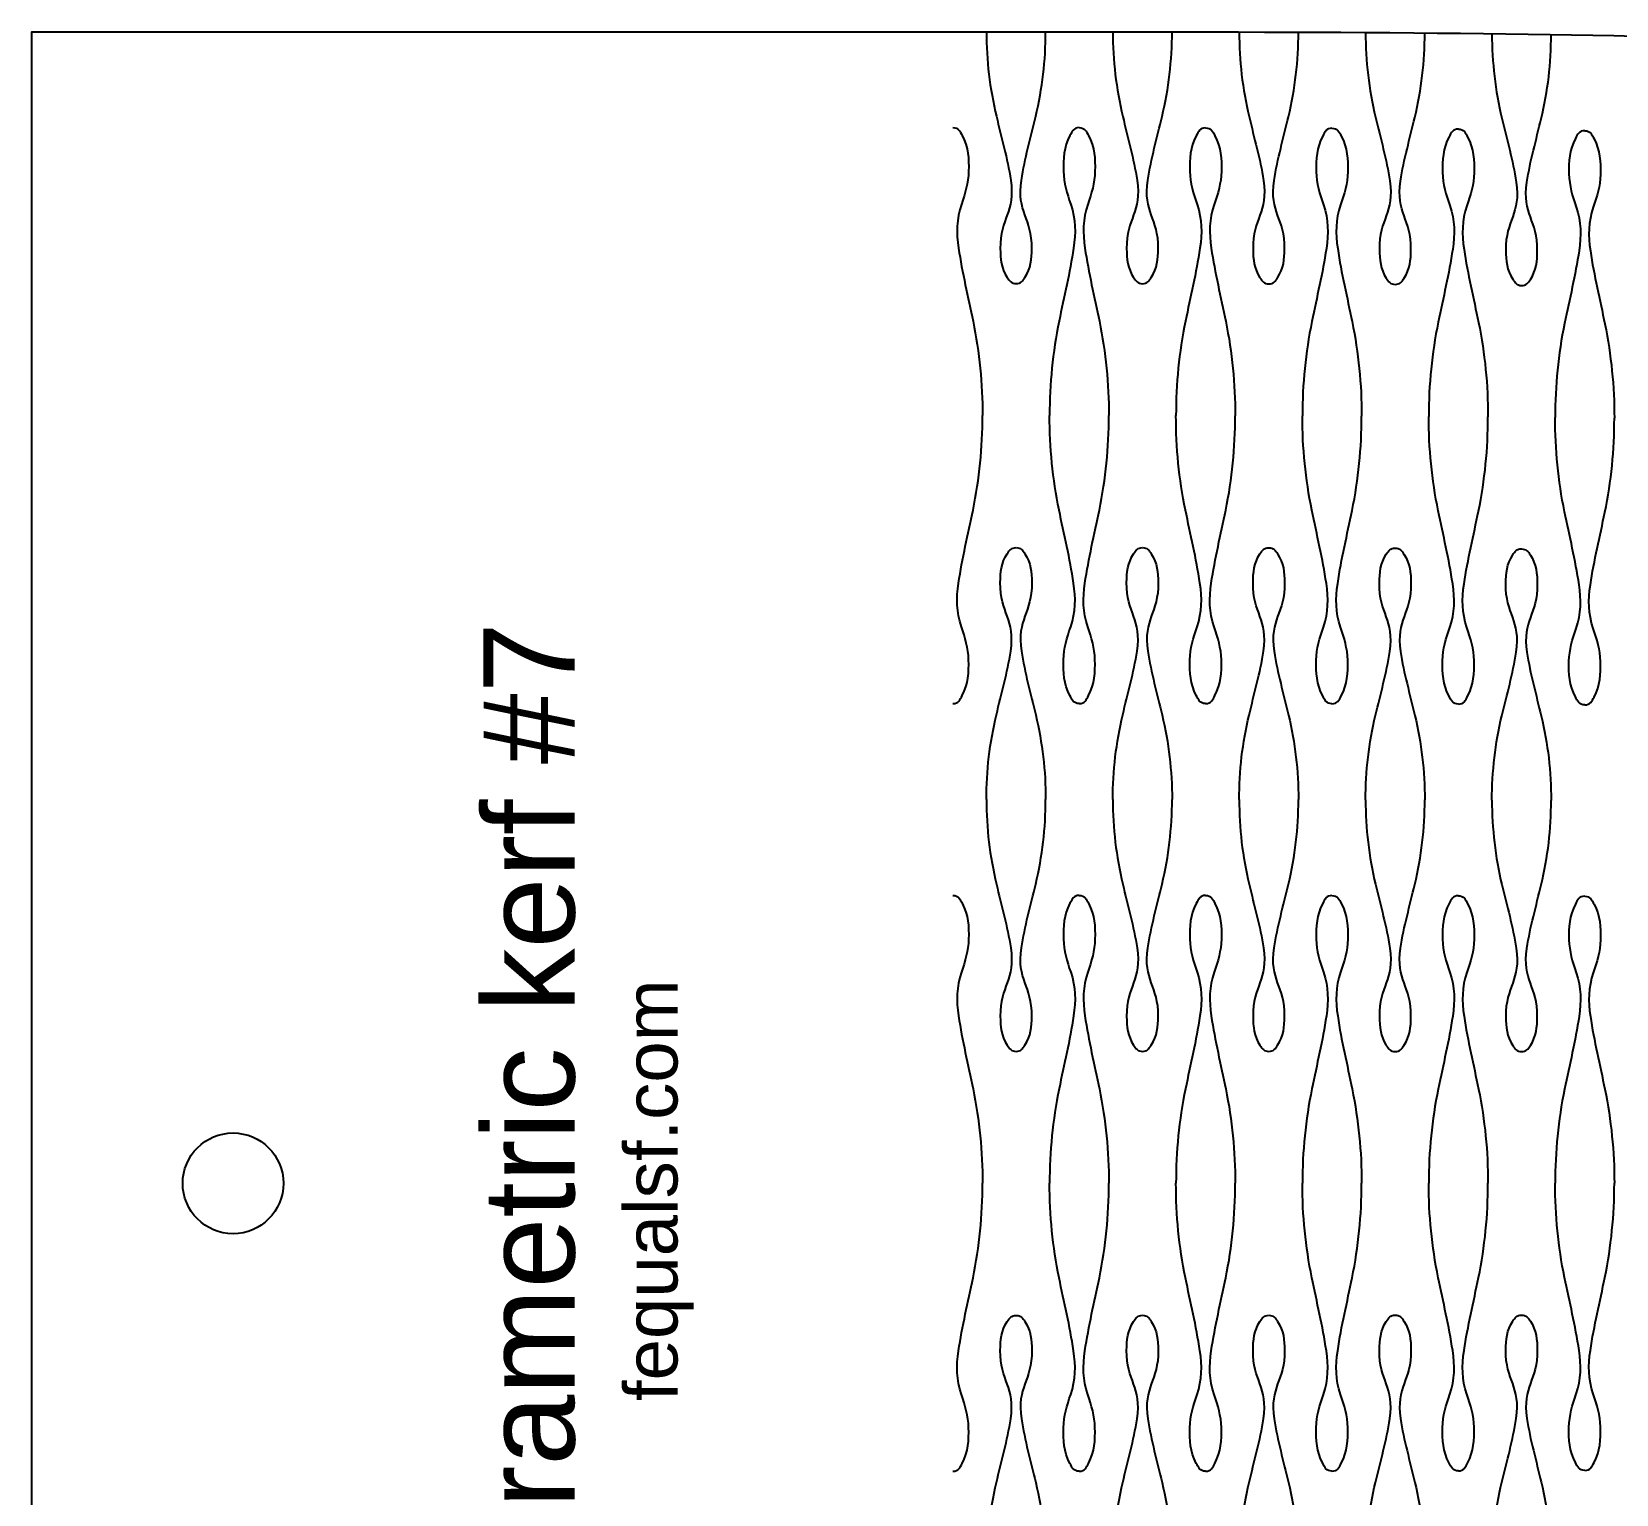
# Model space of a CAD drawing. Header units: millimetres. Extents: x 1 to 583, y -486 to -2.
# Drawn here: x 525.5 to 553.93, y -161.98 to -135.74 of the extents above; entities that cross this region are included whole.
import ezdxf

# ---------------------------------------------------------------- set-up
doc = ezdxf.new("R2010")
doc.units = ezdxf.units.MM
doc.header["$MEASUREMENT"] = 0
doc.layers.add('DEFAULT', color=7, linetype='Continuous')

msp = doc.modelspace()

# ---------------------------------------------------------------- linework, layer by layer
at = {"layer": 'DEFAULT'}
msp.add_lwpolyline([(542.024, -177.059), (525.497, -177.059), (525.497, -135.742), (542.024, -135.742)], dxfattribs=at)
for points, knots in [([(542.024, -135.742), (553.829, -135.742), (559.732, -135.742), (565.634, -136.775), (571.537, -137.808), (577.439, -139.873), (583.342, -148.137)], [0, 0, 0, 0, 1, 1, 1, 2, 2, 2, 2]), ([(542.626, -135.742), (542.626, -136.258), (542.686, -136.757), (542.805, -137.259), (542.895, -137.64), (543.003, -138.015), (543.062, -138.403), (543.15, -138.982), (542.868, -139.08), (542.875, -139.632), (542.877, -139.819), (542.892, -139.985), (543, -140.151), (543.04, -140.212), (543.073, -140.261), (543.158, -140.261)], [0, 0, 0, 0, 1, 1, 1, 2, 2, 2, 3, 3, 3, 4, 4, 4, 5, 5, 5, 5]), ([(543.158, -140.261), (543.243, -140.261), (543.276, -140.212), (543.316, -140.151), (543.424, -139.985), (543.439, -139.819), (543.441, -139.632), (543.447, -139.081), (543.165, -138.981), (543.254, -138.403), (543.313, -138.015), (543.421, -137.64), (543.511, -137.259), (543.63, -136.757), (543.689, -136.258), (543.689, -135.742)], [0, 0, 0, 0, 1, 1, 1, 2, 2, 2, 3, 3, 3, 4, 4, 4, 5, 5, 5, 5]), ([(544.894, -135.742), (544.894, -136.259), (544.953, -136.758), (545.072, -137.26), (545.162, -137.641), (545.27, -138.016), (545.329, -138.404), (545.418, -138.983), (545.136, -139.081), (545.142, -139.633), (545.144, -139.82), (545.159, -139.986), (545.267, -140.152), (545.307, -140.213), (545.34, -140.262), (545.425, -140.262)], [0, 0, 0, 0, 1, 1, 1, 2, 2, 2, 3, 3, 3, 4, 4, 4, 5, 5, 5, 5]), ([(545.425, -140.262), (545.51, -140.262), (545.543, -140.213), (545.583, -140.152), (545.692, -139.986), (545.706, -139.82), (545.709, -139.633), (545.715, -139.082), (545.433, -138.982), (545.521, -138.404), (545.581, -138.016), (545.688, -137.641), (545.778, -137.261), (545.897, -136.759), (545.957, -136.26), (545.957, -135.744)], [0, 0, 0, 0, 1, 1, 1, 2, 2, 2, 3, 3, 3, 4, 4, 4, 5, 5, 5, 5]), ([(547.161, -135.746), (547.161, -136.262), (547.22, -136.762), (547.339, -137.264), (547.429, -137.644), (547.537, -138.02), (547.597, -138.409), (547.685, -138.987), (547.403, -139.085), (547.409, -139.636), (547.411, -139.823), (547.426, -139.989), (547.534, -140.155), (547.574, -140.217), (547.607, -140.265), (547.692, -140.266)], [0, 0, 0, 0, 1, 1, 1, 2, 2, 2, 3, 3, 3, 4, 4, 4, 5, 5, 5, 5]), ([(547.692, -140.266), (547.778, -140.266), (547.811, -140.217), (547.851, -140.156), (547.959, -139.99), (547.974, -139.824), (547.976, -139.637), (547.982, -139.087), (547.7, -138.987), (547.789, -138.409), (547.848, -138.021), (547.956, -137.646), (548.046, -137.266), (548.165, -136.764), (548.224, -136.265), (548.224, -135.75)], [0, 0, 0, 0, 1, 1, 1, 2, 2, 2, 3, 3, 3, 4, 4, 4, 5, 5, 5, 5]), ([(549.428, -135.756), (549.428, -136.272), (549.488, -136.771), (549.606, -137.274), (549.697, -137.654), (549.805, -138.03), (549.864, -138.419), (549.952, -138.997), (549.67, -139.094), (549.676, -139.645), (549.679, -139.832), (549.694, -139.998), (549.801, -140.164), (549.841, -140.226), (549.874, -140.274), (549.96, -140.275)], [0, 0, 0, 0, 1, 1, 1, 2, 2, 2, 3, 3, 3, 4, 4, 4, 5, 5, 5, 5]), ([(549.96, -140.275), (550.045, -140.276), (550.078, -140.227), (550.118, -140.166), (550.226, -140.001), (550.241, -139.834), (550.243, -139.648), (550.249, -139.097), (549.967, -138.998), (550.056, -138.42), (550.115, -138.032), (550.223, -137.658), (550.313, -137.278), (550.432, -136.777), (550.491, -136.279), (550.491, -135.764)], [0, 0, 0, 0, 1, 1, 1, 2, 2, 2, 3, 3, 3, 4, 4, 4, 5, 5, 5, 5]), ([(551.696, -135.777), (551.696, -136.293), (551.755, -136.792), (551.874, -137.294), (551.964, -137.675), (552.072, -138.051), (552.131, -138.439), (552.219, -139.016), (551.937, -139.113), (551.944, -139.663), (551.946, -139.85), (551.961, -140.017), (552.069, -140.182), (552.109, -140.244), (552.142, -140.293), (552.227, -140.294)], [0, 0, 0, 0, 1, 1, 1, 2, 2, 2, 3, 3, 3, 4, 4, 4, 5, 5, 5, 5]), ([(552.227, -140.294), (552.312, -140.295), (552.345, -140.247), (552.385, -140.186), (552.494, -140.021), (552.508, -139.855), (552.51, -139.669), (552.516, -139.118), (552.234, -139.02), (552.323, -138.441), (552.382, -138.055), (552.49, -137.682), (552.58, -137.303), (552.699, -136.803), (552.758, -136.306), (552.758, -135.792)], [0, 0, 0, 0, 1, 1, 1, 2, 2, 2, 3, 3, 3, 4, 4, 4, 5, 5, 5, 5]), ([(542.024, -137.463), (542.128, -137.463), (542.152, -137.531), (542.191, -137.605), (542.302, -137.814), (542.312, -138.02), (542.307, -138.246), (542.302, -138.455), (542.245, -138.645), (542.178, -138.839), (542.086, -139.104), (542.085, -139.353), (542.126, -139.624), (542.192, -140.065), (542.297, -140.498), (542.386, -140.934), (542.5, -141.496), (542.556, -142.055), (542.556, -142.628)], [0, 0, 0, 0, 1, 1, 1, 2, 2, 2, 3, 3, 3, 4, 4, 4, 5, 5, 5, 6, 6, 6, 6]), ([(544.292, -137.463), (544.188, -137.463), (544.163, -137.531), (544.125, -137.605), (544.014, -137.814), (544.003, -138.02), (544.009, -138.246), (544.014, -138.455), (544.071, -138.645), (544.138, -138.839), (544.229, -139.104), (544.231, -139.353), (544.19, -139.624), (544.124, -140.065), (544.019, -140.498), (543.93, -140.934), (543.815, -141.496), (543.76, -142.055), (543.76, -142.628)], [0, 0, 0, 0, 1, 1, 1, 2, 2, 2, 3, 3, 3, 4, 4, 4, 5, 5, 5, 6, 6, 6, 6]), ([(544.292, -137.463), (544.395, -137.464), (544.42, -137.532), (544.458, -137.605), (544.569, -137.815), (544.58, -138.02), (544.574, -138.246), (544.57, -138.456), (544.512, -138.645), (544.445, -138.839), (544.354, -139.104), (544.352, -139.353), (544.393, -139.624), (544.459, -140.065), (544.564, -140.498), (544.653, -140.934), (544.768, -141.496), (544.823, -142.055), (544.823, -142.628)], [0, 0, 0, 0, 1, 1, 1, 2, 2, 2, 3, 3, 3, 4, 4, 4, 5, 5, 5, 6, 6, 6, 6]), ([(546.559, -137.466), (546.455, -137.466), (546.431, -137.534), (546.392, -137.607), (546.281, -137.816), (546.271, -138.022), (546.276, -138.248), (546.281, -138.457), (546.338, -138.647), (546.405, -138.841), (546.497, -139.106), (546.498, -139.355), (546.457, -139.626), (546.391, -140.067), (546.286, -140.499), (546.197, -140.935), (546.083, -141.497), (546.027, -142.056), (546.027, -142.629)], [0, 0, 0, 0, 1, 1, 1, 2, 2, 2, 3, 3, 3, 4, 4, 4, 5, 5, 5, 6, 6, 6, 6]), ([(546.559, -137.466), (546.662, -137.466), (546.687, -137.534), (546.726, -137.608), (546.836, -137.817), (546.847, -138.023), (546.842, -138.249), (546.837, -138.458), (546.779, -138.647), (546.712, -138.841), (546.621, -139.106), (546.62, -139.355), (546.66, -139.626), (546.726, -140.068), (546.831, -140.5), (546.92, -140.936), (547.035, -141.498), (547.09, -142.058), (547.09, -142.631)], [0, 0, 0, 0, 1, 1, 1, 2, 2, 2, 3, 3, 3, 4, 4, 4, 5, 5, 5, 6, 6, 6, 6]), ([(548.826, -137.472), (548.723, -137.472), (548.698, -137.54), (548.659, -137.613), (548.549, -137.823), (548.538, -138.028), (548.543, -138.253), (548.548, -138.463), (548.606, -138.653), (548.673, -138.847), (548.764, -139.112), (548.765, -139.361), (548.725, -139.632), (548.659, -140.072), (548.554, -140.504), (548.465, -140.94), (548.35, -141.502), (548.295, -142.061), (548.295, -142.633)], [0, 0, 0, 0, 1, 1, 1, 2, 2, 2, 3, 3, 3, 4, 4, 4, 5, 5, 5, 6, 6, 6, 6]), ([(548.826, -137.472), (548.93, -137.473), (548.954, -137.541), (548.993, -137.615), (549.103, -137.825), (549.114, -138.03), (549.109, -138.256), (549.104, -138.465), (549.047, -138.655), (548.98, -138.848), (548.888, -139.113), (548.887, -139.361), (548.928, -139.633), (548.994, -140.074), (549.099, -140.507), (549.188, -140.943), (549.302, -141.505), (549.358, -142.064), (549.358, -142.637)], [0, 0, 0, 0, 1, 1, 1, 2, 2, 2, 3, 3, 3, 4, 4, 4, 5, 5, 5, 6, 6, 6, 6]), ([(551.093, -137.488), (550.99, -137.487), (550.965, -137.554), (550.926, -137.628), (550.816, -137.837), (550.805, -138.042), (550.81, -138.267), (550.815, -138.477), (550.873, -138.666), (550.94, -138.86), (551.031, -139.125), (551.033, -139.374), (550.992, -139.645), (550.926, -140.085), (550.821, -140.516), (550.732, -140.952), (550.617, -141.512), (550.562, -142.071), (550.562, -142.643)], [0, 0, 0, 0, 1, 1, 1, 2, 2, 2, 3, 3, 3, 4, 4, 4, 5, 5, 5, 6, 6, 6, 6]), ([(551.093, -137.488), (551.197, -137.489), (551.222, -137.557), (551.26, -137.631), (551.37, -137.841), (551.382, -138.046), (551.376, -138.272), (551.371, -138.481), (551.314, -138.67), (551.247, -138.863), (551.155, -139.128), (551.154, -139.376), (551.195, -139.647), (551.261, -140.088), (551.366, -140.521), (551.455, -140.957), (551.569, -141.519), (551.625, -142.078), (551.625, -142.651)], [0, 0, 0, 0, 1, 1, 1, 2, 2, 2, 3, 3, 3, 4, 4, 4, 5, 5, 5, 6, 6, 6, 6]), ([(553.36, -137.517), (553.258, -137.516), (553.232, -137.583), (553.194, -137.656), (553.083, -137.864), (553.072, -138.069), (553.078, -138.294), (553.083, -138.503), (553.14, -138.693), (553.207, -138.887), (553.298, -139.151), (553.3, -139.4), (553.259, -139.67), (553.193, -140.109), (553.088, -140.54), (552.999, -140.974), (552.884, -141.534), (552.829, -142.091), (552.829, -142.662)], [0, 0, 0, 0, 1, 1, 1, 2, 2, 2, 3, 3, 3, 4, 4, 4, 5, 5, 5, 6, 6, 6, 6]), ([(553.36, -137.517), (553.464, -137.519), (553.489, -137.588), (553.527, -137.662), (553.637, -137.872), (553.649, -138.077), (553.643, -138.303), (553.638, -138.512), (553.581, -138.699), (553.514, -138.892), (553.422, -139.156), (553.421, -139.404), (553.462, -139.674), (553.528, -140.115), (553.633, -140.548), (553.722, -140.984), (553.836, -141.545), (553.892, -142.103), (553.892, -142.676)], [0, 0, 0, 0, 1, 1, 1, 2, 2, 2, 3, 3, 3, 4, 4, 4, 5, 5, 5, 6, 6, 6, 6]), ([(542.024, -147.793), (542.128, -147.793), (542.152, -147.725), (542.191, -147.651), (542.302, -147.442), (542.312, -147.236), (542.307, -147.01), (542.302, -146.801), (542.245, -146.611), (542.178, -146.417), (542.086, -146.152), (542.085, -145.903), (542.126, -145.632), (542.192, -145.191), (542.297, -144.758), (542.386, -144.322), (542.5, -143.76), (542.556, -143.201), (542.556, -142.628)], [0, 0, 0, 0, 1, 1, 1, 2, 2, 2, 3, 3, 3, 4, 4, 4, 5, 5, 5, 6, 6, 6, 6]), ([(544.292, -147.793), (544.188, -147.793), (544.163, -147.725), (544.125, -147.651), (544.014, -147.442), (544.003, -147.236), (544.009, -147.01), (544.014, -146.801), (544.071, -146.611), (544.138, -146.417), (544.229, -146.152), (544.231, -145.903), (544.19, -145.632), (544.124, -145.191), (544.019, -144.758), (543.93, -144.322), (543.815, -143.76), (543.76, -143.201), (543.76, -142.628)], [0, 0, 0, 0, 1, 1, 1, 2, 2, 2, 3, 3, 3, 4, 4, 4, 5, 5, 5, 6, 6, 6, 6]), ([(544.292, -147.793), (544.395, -147.793), (544.42, -147.725), (544.458, -147.651), (544.569, -147.442), (544.58, -147.236), (544.574, -147.01), (544.57, -146.801), (544.512, -146.611), (544.445, -146.417), (544.354, -146.152), (544.352, -145.903), (544.393, -145.632), (544.459, -145.191), (544.564, -144.759), (544.653, -144.323), (544.768, -143.761), (544.823, -143.202), (544.823, -142.628)], [0, 0, 0, 0, 1, 1, 1, 2, 2, 2, 3, 3, 3, 4, 4, 4, 5, 5, 5, 6, 6, 6, 6]), ([(546.559, -147.794), (546.455, -147.794), (546.431, -147.726), (546.392, -147.652), (546.282, -147.443), (546.271, -147.237), (546.276, -147.011), (546.281, -146.802), (546.338, -146.612), (546.405, -146.418), (546.497, -146.153), (546.498, -145.904), (546.457, -145.633), (546.391, -145.192), (546.286, -144.76), (546.197, -144.323), (546.083, -143.762), (546.027, -143.203), (546.027, -142.629)], [0, 0, 0, 0, 1, 1, 1, 2, 2, 2, 3, 3, 3, 4, 4, 4, 5, 5, 5, 6, 6, 6, 6]), ([(546.559, -147.794), (546.662, -147.794), (546.687, -147.726), (546.726, -147.652), (546.836, -147.443), (546.847, -147.237), (546.842, -147.012), (546.837, -146.802), (546.779, -146.613), (546.712, -146.419), (546.621, -146.154), (546.62, -145.905), (546.66, -145.633), (546.726, -145.193), (546.831, -144.76), (546.92, -144.324), (547.035, -143.763), (547.09, -143.204), (547.09, -142.631)], [0, 0, 0, 0, 1, 1, 1, 2, 2, 2, 3, 3, 3, 4, 4, 4, 5, 5, 5, 6, 6, 6, 6]), ([(548.826, -147.797), (548.723, -147.797), (548.698, -147.729), (548.659, -147.655), (548.549, -147.446), (548.538, -147.24), (548.543, -147.014), (548.548, -146.805), (548.606, -146.616), (548.673, -146.422), (548.764, -146.157), (548.765, -145.908), (548.725, -145.637), (548.659, -145.196), (548.554, -144.763), (548.465, -144.327), (548.35, -143.766), (548.295, -143.207), (548.295, -142.633)], [0, 0, 0, 0, 1, 1, 1, 2, 2, 2, 3, 3, 3, 4, 4, 4, 5, 5, 5, 6, 6, 6, 6]), ([(548.826, -147.797), (548.929, -147.797), (548.954, -147.729), (548.993, -147.656), (549.104, -147.446), (549.114, -147.241), (549.109, -147.016), (549.104, -146.806), (549.046, -146.617), (548.98, -146.423), (548.888, -146.158), (548.887, -145.909), (548.928, -145.638), (548.993, -145.197), (549.099, -144.765), (549.188, -144.33), (549.302, -143.768), (549.358, -143.21), (549.358, -142.637)], [0, 0, 0, 0, 1, 1, 1, 2, 2, 2, 3, 3, 3, 4, 4, 4, 5, 5, 5, 6, 6, 6, 6]), ([(551.093, -147.804), (550.99, -147.803), (550.965, -147.735), (550.926, -147.662), (550.816, -147.452), (550.805, -147.247), (550.81, -147.022), (550.815, -146.812), (550.873, -146.623), (550.94, -146.43), (551.031, -146.165), (551.033, -145.916), (550.992, -145.645), (550.926, -145.204), (550.821, -144.772), (550.732, -144.336), (550.617, -143.775), (550.562, -143.216), (550.562, -142.643)], [0, 0, 0, 0, 1, 1, 1, 2, 2, 2, 3, 3, 3, 4, 4, 4, 5, 5, 5, 6, 6, 6, 6]), ([(551.093, -147.804), (551.197, -147.804), (551.222, -147.737), (551.26, -147.663), (551.371, -147.454), (551.382, -147.249), (551.376, -147.024), (551.371, -146.815), (551.314, -146.625), (551.247, -146.431), (551.156, -146.166), (551.154, -145.918), (551.195, -145.647), (551.261, -145.207), (551.366, -144.776), (551.455, -144.341), (551.57, -143.78), (551.625, -143.223), (551.625, -142.651)], [0, 0, 0, 0, 1, 1, 1, 2, 2, 2, 3, 3, 3, 4, 4, 4, 5, 5, 5, 6, 6, 6, 6]), ([(553.36, -147.817), (553.257, -147.816), (553.232, -147.749), (553.194, -147.675), (553.083, -147.466), (553.072, -147.261), (553.078, -147.035), (553.082, -146.826), (553.14, -146.638), (553.207, -146.445), (553.298, -146.18), (553.3, -145.932), (553.259, -145.662), (553.193, -145.221), (553.088, -144.789), (552.999, -144.354), (552.884, -143.793), (552.829, -143.234), (552.829, -142.662)], [0, 0, 0, 0, 1, 1, 1, 2, 2, 2, 3, 3, 3, 4, 4, 4, 5, 5, 5, 6, 6, 6, 6]), ([(553.36, -147.817), (553.463, -147.818), (553.489, -147.751), (553.527, -147.678), (553.638, -147.469), (553.649, -147.265), (553.643, -147.04), (553.638, -146.831), (553.581, -146.641), (553.514, -146.448), (553.423, -146.183), (553.421, -145.935), (553.462, -145.664), (553.528, -145.225), (553.633, -144.795), (553.722, -144.362), (553.837, -143.803), (553.892, -143.246), (553.892, -142.676)], [0, 0, 0, 0, 1, 1, 1, 2, 2, 2, 3, 3, 3, 4, 4, 4, 5, 5, 5, 6, 6, 6, 6]), ([(542.626, -149.514), (542.626, -148.998), (542.686, -148.499), (542.805, -147.997), (542.895, -147.616), (543.003, -147.241), (543.062, -146.853), (543.15, -146.274), (542.868, -146.176), (542.875, -145.624), (542.877, -145.437), (542.892, -145.271), (543, -145.105), (543.04, -145.044), (543.073, -144.995), (543.158, -144.995)], [0, 0, 0, 0, 1, 1, 1, 2, 2, 2, 3, 3, 3, 4, 4, 4, 5, 5, 5, 5]), ([(543.158, -144.995), (543.243, -144.995), (543.276, -145.044), (543.316, -145.105), (543.424, -145.271), (543.439, -145.437), (543.441, -145.624), (543.447, -146.175), (543.165, -146.275), (543.254, -146.853), (543.313, -147.241), (543.421, -147.616), (543.511, -147.997), (543.63, -148.499), (543.689, -148.998), (543.689, -149.514)], [0, 0, 0, 0, 1, 1, 1, 2, 2, 2, 3, 3, 3, 4, 4, 4, 5, 5, 5, 5]), ([(544.894, -149.514), (544.894, -148.998), (544.953, -148.499), (545.072, -147.997), (545.162, -147.617), (545.27, -147.241), (545.329, -146.853), (545.418, -146.274), (545.136, -146.176), (545.142, -145.624), (545.144, -145.438), (545.159, -145.271), (545.267, -145.106), (545.307, -145.045), (545.34, -144.996), (545.425, -144.996)], [0, 0, 0, 0, 1, 1, 1, 2, 2, 2, 3, 3, 3, 4, 4, 4, 5, 5, 5, 5]), ([(545.425, -144.996), (545.51, -144.996), (545.543, -145.045), (545.583, -145.106), (545.692, -145.272), (545.706, -145.438), (545.709, -145.625), (545.715, -146.176), (545.433, -146.276), (545.521, -146.853), (545.581, -147.242), (545.688, -147.617), (545.778, -147.998), (545.897, -148.5), (545.957, -148.999), (545.957, -149.515)], [0, 0, 0, 0, 1, 1, 1, 2, 2, 2, 3, 3, 3, 4, 4, 4, 5, 5, 5, 5]), ([(547.161, -149.516), (547.161, -149), (547.22, -148.501), (547.339, -147.999), (547.429, -147.619), (547.537, -147.243), (547.597, -146.855), (547.685, -146.276), (547.403, -146.178), (547.409, -145.627), (547.411, -145.44), (547.426, -145.274), (547.534, -145.108), (547.574, -145.047), (547.607, -144.998), (547.692, -144.999)], [0, 0, 0, 0, 1, 1, 1, 2, 2, 2, 3, 3, 3, 4, 4, 4, 5, 5, 5, 5]), ([(547.692, -144.999), (547.778, -144.999), (547.811, -145.047), (547.851, -145.109), (547.959, -145.275), (547.974, -145.441), (547.976, -145.628), (547.982, -146.178), (547.7, -146.278), (547.789, -146.856), (547.848, -147.244), (547.956, -147.619), (548.046, -148), (548.165, -148.502), (548.224, -149.001), (548.224, -149.517)], [0, 0, 0, 0, 1, 1, 1, 2, 2, 2, 3, 3, 3, 4, 4, 4, 5, 5, 5, 5]), ([(549.428, -149.519), (549.428, -149.003), (549.488, -148.505), (549.606, -148.003), (549.697, -147.623), (549.805, -147.248), (549.864, -146.861), (549.952, -146.282), (549.67, -146.184), (549.676, -145.632), (549.679, -145.446), (549.693, -145.28), (549.801, -145.115), (549.842, -145.053), (549.875, -145.005), (549.96, -145.005)], [0, 0, 0, 0, 1, 1, 1, 2, 2, 2, 3, 3, 3, 4, 4, 4, 5, 5, 5, 5]), ([(549.96, -145.005), (550.045, -145.005), (550.078, -145.054), (550.118, -145.116), (550.226, -145.282), (550.241, -145.448), (550.243, -145.635), (550.249, -146.185), (549.967, -146.284), (550.056, -146.861), (550.115, -147.25), (550.223, -147.625), (550.313, -148.005), (550.432, -148.507), (550.491, -149.006), (550.491, -149.522)], [0, 0, 0, 0, 1, 1, 1, 2, 2, 2, 3, 3, 3, 4, 4, 4, 5, 5, 5, 5]), ([(551.696, -149.526), (551.696, -149.011), (551.755, -148.513), (551.874, -148.012), (551.964, -147.633), (552.072, -147.259), (552.131, -146.872), (552.22, -146.292), (551.937, -146.196), (551.944, -145.644), (551.946, -145.458), (551.96, -145.292), (552.069, -145.127), (552.109, -145.066), (552.142, -145.018), (552.227, -145.019)], [0, 0, 0, 0, 1, 1, 1, 2, 2, 2, 3, 3, 3, 4, 4, 4, 5, 5, 5, 5]), ([(552.227, -145.019), (552.312, -145.019), (552.345, -145.068), (552.385, -145.13), (552.493, -145.295), (552.508, -145.462), (552.51, -145.649), (552.516, -146.198), (552.235, -146.297), (552.323, -146.873), (552.382, -147.261), (552.49, -147.636), (552.58, -148.016), (552.699, -148.517), (552.758, -149.016), (552.758, -149.531)], [0, 0, 0, 0, 1, 1, 1, 2, 2, 2, 3, 3, 3, 4, 4, 4, 5, 5, 5, 5]), ([(542.626, -149.514), (542.626, -150.03), (542.686, -150.529), (542.805, -151.032), (542.895, -151.412), (543.003, -151.788), (543.062, -152.176), (543.15, -152.755), (542.868, -152.853), (542.875, -153.404), (542.877, -153.591), (542.892, -153.757), (543, -153.923), (543.04, -153.985), (543.073, -154.033), (543.158, -154.033)], [0, 0, 0, 0, 1, 1, 1, 2, 2, 2, 3, 3, 3, 4, 4, 4, 5, 5, 5, 5]), ([(543.158, -154.033), (543.243, -154.033), (543.276, -153.985), (543.316, -153.923), (543.424, -153.757), (543.439, -153.591), (543.441, -153.404), (543.447, -152.853), (543.165, -152.753), (543.254, -152.176), (543.313, -151.787), (543.421, -151.412), (543.511, -151.032), (543.63, -150.529), (543.689, -150.031), (543.689, -149.514)], [0, 0, 0, 0, 1, 1, 1, 2, 2, 2, 3, 3, 3, 4, 4, 4, 5, 5, 5, 5]), ([(544.894, -149.514), (544.894, -150.031), (544.953, -150.53), (545.072, -151.032), (545.162, -151.412), (545.27, -151.788), (545.329, -152.176), (545.418, -152.755), (545.136, -152.853), (545.142, -153.405), (545.144, -153.591), (545.159, -153.758), (545.267, -153.923), (545.307, -153.985), (545.34, -154.033), (545.425, -154.033)], [0, 0, 0, 0, 1, 1, 1, 2, 2, 2, 3, 3, 3, 4, 4, 4, 5, 5, 5, 5]), ([(545.425, -154.033), (545.51, -154.033), (545.543, -153.985), (545.583, -153.923), (545.692, -153.758), (545.706, -153.591), (545.709, -153.404), (545.715, -152.854), (545.433, -152.754), (545.521, -152.176), (545.581, -151.788), (545.688, -151.412), (545.778, -151.032), (545.897, -150.53), (545.957, -150.031), (545.957, -149.515)], [0, 0, 0, 0, 1, 1, 1, 2, 2, 2, 3, 3, 3, 4, 4, 4, 5, 5, 5, 5]), ([(547.161, -149.516), (547.161, -150.032), (547.22, -150.531), (547.339, -151.033), (547.429, -151.413), (547.537, -151.789), (547.597, -152.177), (547.685, -152.756), (547.403, -152.854), (547.409, -153.405), (547.411, -153.592), (547.426, -153.758), (547.534, -153.924), (547.574, -153.985), (547.607, -154.034), (547.692, -154.034)], [0, 0, 0, 0, 1, 1, 1, 2, 2, 2, 3, 3, 3, 4, 4, 4, 5, 5, 5, 5]), ([(547.692, -154.034), (547.778, -154.034), (547.811, -153.985), (547.851, -153.924), (547.959, -153.758), (547.974, -153.592), (547.976, -153.405), (547.982, -152.855), (547.7, -152.754), (547.789, -152.177), (547.848, -151.789), (547.956, -151.414), (548.046, -151.034), (548.165, -150.532), (548.224, -150.033), (548.224, -149.517)], [0, 0, 0, 0, 1, 1, 1, 2, 2, 2, 3, 3, 3, 4, 4, 4, 5, 5, 5, 5]), ([(549.428, -149.519), (549.428, -150.035), (549.488, -150.534), (549.606, -151.036), (549.697, -151.416), (549.805, -151.791), (549.864, -152.18), (549.952, -152.758), (549.67, -152.856), (549.676, -153.407), (549.679, -153.593), (549.694, -153.76), (549.801, -153.925), (549.842, -153.987), (549.875, -154.035), (549.96, -154.035)], [0, 0, 0, 0, 1, 1, 1, 2, 2, 2, 3, 3, 3, 4, 4, 4, 5, 5, 5, 5]), ([(549.96, -154.035), (550.045, -154.035), (550.078, -153.987), (550.118, -153.926), (550.226, -153.76), (550.241, -153.594), (550.243, -153.407), (550.249, -152.857), (549.967, -152.757), (550.056, -152.18), (550.115, -151.792), (550.223, -151.417), (550.313, -151.037), (550.432, -150.536), (550.491, -150.037), (550.491, -149.522)], [0, 0, 0, 0, 1, 1, 1, 2, 2, 2, 3, 3, 3, 4, 4, 4, 5, 5, 5, 5]), ([(551.696, -149.526), (551.696, -150.041), (551.755, -150.54), (551.874, -151.041), (551.964, -151.421), (552.072, -151.797), (552.131, -152.184), (552.22, -152.762), (551.937, -152.859), (551.944, -153.41), (551.946, -153.597), (551.961, -153.763), (552.069, -153.928), (552.109, -153.99), (552.142, -154.038), (552.227, -154.038)], [0, 0, 0, 0, 1, 1, 1, 2, 2, 2, 3, 3, 3, 4, 4, 4, 5, 5, 5, 5]), ([(552.227, -154.038), (552.312, -154.038), (552.345, -153.99), (552.385, -153.929), (552.493, -153.763), (552.508, -153.597), (552.51, -153.411), (552.516, -152.861), (552.234, -152.762), (552.323, -152.185), (552.382, -151.797), (552.49, -151.423), (552.58, -151.044), (552.699, -150.543), (552.758, -150.046), (552.758, -149.531)], [0, 0, 0, 0, 1, 1, 1, 2, 2, 2, 3, 3, 3, 4, 4, 4, 5, 5, 5, 5]), ([(542.024, -151.236), (542.128, -151.236), (542.152, -151.304), (542.191, -151.377), (542.302, -151.587), (542.312, -151.792), (542.307, -152.018), (542.302, -152.228), (542.245, -152.417), (542.178, -152.611), (542.086, -152.876), (542.085, -153.125), (542.126, -153.396), (542.192, -153.838), (542.297, -154.27), (542.386, -154.706), (542.5, -155.268), (542.556, -155.827), (542.556, -156.4)], [0, 0, 0, 0, 1, 1, 1, 2, 2, 2, 3, 3, 3, 4, 4, 4, 5, 5, 5, 6, 6, 6, 6]), ([(544.292, -151.236), (544.188, -151.236), (544.163, -151.304), (544.125, -151.377), (544.014, -151.587), (544.003, -151.792), (544.009, -152.018), (544.014, -152.228), (544.071, -152.417), (544.138, -152.611), (544.229, -152.876), (544.231, -153.125), (544.19, -153.396), (544.124, -153.838), (544.019, -154.27), (543.93, -154.706), (543.815, -155.268), (543.76, -155.827), (543.76, -156.4)], [0, 0, 0, 0, 1, 1, 1, 2, 2, 2, 3, 3, 3, 4, 4, 4, 5, 5, 5, 6, 6, 6, 6]), ([(544.292, -151.236), (544.395, -151.236), (544.42, -151.304), (544.458, -151.377), (544.569, -151.587), (544.58, -151.792), (544.574, -152.018), (544.57, -152.228), (544.512, -152.417), (544.445, -152.611), (544.354, -152.876), (544.352, -153.125), (544.393, -153.396), (544.459, -153.838), (544.564, -154.27), (544.653, -154.706), (544.768, -155.268), (544.823, -155.827), (544.823, -156.4)], [0, 0, 0, 0, 1, 1, 1, 2, 2, 2, 3, 3, 3, 4, 4, 4, 5, 5, 5, 6, 6, 6, 6]), ([(546.559, -151.236), (546.455, -151.236), (546.431, -151.304), (546.392, -151.378), (546.281, -151.587), (546.271, -151.793), (546.276, -152.019), (546.281, -152.228), (546.338, -152.418), (546.405, -152.611), (546.497, -152.877), (546.498, -153.126), (546.457, -153.397), (546.391, -153.838), (546.286, -154.27), (546.197, -154.706), (546.083, -155.268), (546.027, -155.827), (546.027, -156.4)], [0, 0, 0, 0, 1, 1, 1, 2, 2, 2, 3, 3, 3, 4, 4, 4, 5, 5, 5, 6, 6, 6, 6]), ([(546.559, -151.236), (546.662, -151.236), (546.687, -151.305), (546.726, -151.378), (546.836, -151.587), (546.847, -151.793), (546.842, -152.019), (546.837, -152.228), (546.779, -152.418), (546.712, -152.612), (546.621, -152.877), (546.62, -153.126), (546.66, -153.397), (546.726, -153.838), (546.831, -154.27), (546.92, -154.706), (547.035, -155.268), (547.09, -155.827), (547.09, -156.4)], [0, 0, 0, 0, 1, 1, 1, 2, 2, 2, 3, 3, 3, 4, 4, 4, 5, 5, 5, 6, 6, 6, 6]), ([(548.826, -151.238), (548.723, -151.238), (548.698, -151.306), (548.659, -151.379), (548.549, -151.589), (548.538, -151.794), (548.543, -152.02), (548.548, -152.229), (548.606, -152.419), (548.673, -152.613), (548.764, -152.878), (548.765, -153.127), (548.725, -153.398), (548.659, -153.839), (548.554, -154.271), (548.465, -154.707), (548.35, -155.268), (548.295, -155.827), (548.295, -156.4)], [0, 0, 0, 0, 1, 1, 1, 2, 2, 2, 3, 3, 3, 4, 4, 4, 5, 5, 5, 6, 6, 6, 6]), ([(548.826, -151.238), (548.93, -151.238), (548.954, -151.306), (548.993, -151.38), (549.103, -151.589), (549.114, -151.795), (549.109, -152.021), (549.104, -152.23), (549.047, -152.419), (548.98, -152.613), (548.888, -152.878), (548.887, -153.127), (548.928, -153.398), (548.994, -153.839), (549.099, -154.271), (549.188, -154.707), (549.302, -155.269), (549.358, -155.828), (549.358, -156.4)], [0, 0, 0, 0, 1, 1, 1, 2, 2, 2, 3, 3, 3, 4, 4, 4, 5, 5, 5, 6, 6, 6, 6]), ([(551.093, -151.242), (550.99, -151.242), (550.965, -151.31), (550.926, -151.383), (550.816, -151.593), (550.805, -151.798), (550.81, -152.023), (550.815, -152.233), (550.873, -152.422), (550.94, -152.616), (551.031, -152.881), (551.033, -153.129), (550.992, -153.4), (550.926, -153.841), (550.821, -154.272), (550.732, -154.708), (550.617, -155.269), (550.562, -155.828), (550.562, -156.4)], [0, 0, 0, 0, 1, 1, 1, 2, 2, 2, 3, 3, 3, 4, 4, 4, 5, 5, 5, 6, 6, 6, 6]), ([(551.093, -151.242), (551.197, -151.243), (551.222, -151.311), (551.26, -151.384), (551.371, -151.594), (551.382, -151.799), (551.376, -152.025), (551.371, -152.234), (551.314, -152.423), (551.247, -152.616), (551.155, -152.881), (551.154, -153.13), (551.195, -153.4), (551.261, -153.841), (551.366, -154.273), (551.455, -154.709), (551.569, -155.27), (551.625, -155.828), (551.625, -156.4)], [0, 0, 0, 0, 1, 1, 1, 2, 2, 2, 3, 3, 3, 4, 4, 4, 5, 5, 5, 6, 6, 6, 6]), ([(553.36, -151.25), (553.257, -151.25), (553.232, -151.318), (553.194, -151.391), (553.083, -151.6), (553.072, -151.805), (553.078, -152.03), (553.082, -152.239), (553.14, -152.428), (553.207, -152.621), (553.298, -152.886), (553.3, -153.134), (553.259, -153.405), (553.193, -153.845), (553.088, -154.276), (552.999, -154.71), (552.884, -155.271), (552.829, -155.829), (552.829, -156.4)], [0, 0, 0, 0, 1, 1, 1, 2, 2, 2, 3, 3, 3, 4, 4, 4, 5, 5, 5, 6, 6, 6, 6]), ([(553.36, -151.25), (553.464, -151.251), (553.489, -151.319), (553.527, -151.393), (553.638, -151.601), (553.649, -151.807), (553.643, -152.032), (553.638, -152.241), (553.581, -152.43), (553.514, -152.623), (553.423, -152.887), (553.421, -153.135), (553.462, -153.405), (553.528, -153.845), (553.633, -154.277), (553.722, -154.712), (553.836, -155.272), (553.892, -155.829), (553.892, -156.4)], [0, 0, 0, 0, 1, 1, 1, 2, 2, 2, 3, 3, 3, 4, 4, 4, 5, 5, 5, 6, 6, 6, 6]), ([(529.11, -155.497), (528.611, -155.497), (528.207, -155.902), (528.207, -156.4), (528.207, -156.899), (528.611, -157.304), (529.11, -157.304), (529.608, -157.304), (530.013, -156.899), (530.013, -156.4), (530.013, -155.902), (529.608, -155.497), (529.11, -155.497)], [0, 0, 0, 0, 1, 1, 1, 2, 2, 2, 3, 3, 3, 4, 4, 4, 4]), ([(542.024, -161.565), (542.128, -161.565), (542.152, -161.497), (542.191, -161.424), (542.302, -161.214), (542.312, -161.008), (542.307, -160.783), (542.302, -160.573), (542.245, -160.384), (542.178, -160.19), (542.086, -159.925), (542.085, -159.676), (542.126, -159.404), (542.192, -158.963), (542.297, -158.531), (542.386, -158.095), (542.5, -157.533), (542.556, -156.974), (542.556, -156.4)], [0, 0, 0, 0, 1, 1, 1, 2, 2, 2, 3, 3, 3, 4, 4, 4, 5, 5, 5, 6, 6, 6, 6]), ([(544.292, -161.565), (544.188, -161.565), (544.163, -161.497), (544.125, -161.424), (544.014, -161.214), (544.003, -161.008), (544.009, -160.783), (544.014, -160.573), (544.071, -160.384), (544.138, -160.19), (544.229, -159.925), (544.231, -159.676), (544.19, -159.404), (544.124, -158.963), (544.019, -158.531), (543.93, -158.095), (543.815, -157.533), (543.76, -156.974), (543.76, -156.4)], [0, 0, 0, 0, 1, 1, 1, 2, 2, 2, 3, 3, 3, 4, 4, 4, 5, 5, 5, 6, 6, 6, 6]), ([(544.292, -161.565), (544.395, -161.565), (544.42, -161.497), (544.458, -161.423), (544.569, -161.214), (544.58, -161.008), (544.574, -160.783), (544.57, -160.573), (544.512, -160.383), (544.445, -160.19), (544.354, -159.925), (544.352, -159.676), (544.393, -159.404), (544.459, -158.963), (544.564, -158.531), (544.653, -158.095), (544.768, -157.533), (544.823, -156.974), (544.823, -156.4)], [0, 0, 0, 0, 1, 1, 1, 2, 2, 2, 3, 3, 3, 4, 4, 4, 5, 5, 5, 6, 6, 6, 6]), ([(546.559, -161.565), (546.455, -161.565), (546.431, -161.496), (546.392, -161.423), (546.281, -161.214), (546.271, -161.008), (546.276, -160.782), (546.281, -160.573), (546.338, -160.383), (546.405, -160.189), (546.497, -159.924), (546.498, -159.675), (546.457, -159.404), (546.391, -158.963), (546.286, -158.531), (546.197, -158.095), (546.083, -157.533), (546.027, -156.974), (546.027, -156.4)], [0, 0, 0, 0, 1, 1, 1, 2, 2, 2, 3, 3, 3, 4, 4, 4, 5, 5, 5, 6, 6, 6, 6]), ([(546.559, -161.565), (546.662, -161.564), (546.687, -161.496), (546.726, -161.423), (546.836, -161.213), (546.847, -161.008), (546.842, -160.782), (546.837, -160.572), (546.779, -160.383), (546.712, -160.189), (546.621, -159.924), (546.62, -159.675), (546.66, -159.404), (546.726, -158.963), (546.831, -158.53), (546.92, -158.094), (547.035, -157.533), (547.09, -156.974), (547.09, -156.4)], [0, 0, 0, 0, 1, 1, 1, 2, 2, 2, 3, 3, 3, 4, 4, 4, 5, 5, 5, 6, 6, 6, 6]), ([(548.826, -161.563), (548.723, -161.563), (548.698, -161.495), (548.659, -161.421), (548.549, -161.212), (548.538, -161.007), (548.543, -160.781), (548.548, -160.571), (548.606, -160.382), (548.673, -160.188), (548.764, -159.923), (548.765, -159.674), (548.725, -159.403), (548.659, -158.962), (548.554, -158.53), (548.465, -158.094), (548.35, -157.532), (548.295, -156.974), (548.295, -156.4)], [0, 0, 0, 0, 1, 1, 1, 2, 2, 2, 3, 3, 3, 4, 4, 4, 5, 5, 5, 6, 6, 6, 6]), ([(548.826, -161.563), (548.93, -161.562), (548.954, -161.494), (548.993, -161.421), (549.103, -161.212), (549.114, -161.006), (549.109, -160.78), (549.104, -160.571), (549.047, -160.381), (548.98, -160.188), (548.888, -159.923), (548.887, -159.674), (548.928, -159.403), (548.994, -158.962), (549.099, -158.53), (549.188, -158.094), (549.302, -157.532), (549.358, -156.973), (549.358, -156.4)], [0, 0, 0, 0, 1, 1, 1, 2, 2, 2, 3, 3, 3, 4, 4, 4, 5, 5, 5, 6, 6, 6, 6]), ([(551.093, -161.558), (550.99, -161.559), (550.965, -161.491), (550.926, -161.417), (550.816, -161.208), (550.805, -161.003), (550.81, -160.777), (550.815, -160.568), (550.873, -160.379), (550.94, -160.185), (551.031, -159.92), (551.033, -159.672), (550.992, -159.401), (550.926, -158.96), (550.821, -158.528), (550.732, -158.093), (550.617, -157.532), (550.562, -156.973), (550.562, -156.4)], [0, 0, 0, 0, 1, 1, 1, 2, 2, 2, 3, 3, 3, 4, 4, 4, 5, 5, 5, 6, 6, 6, 6]), ([(551.093, -161.558), (551.197, -161.558), (551.222, -161.49), (551.26, -161.417), (551.371, -161.207), (551.382, -161.002), (551.376, -160.776), (551.371, -160.567), (551.314, -160.378), (551.247, -160.184), (551.155, -159.92), (551.154, -159.671), (551.195, -159.4), (551.261, -158.96), (551.366, -158.528), (551.455, -158.092), (551.569, -157.531), (551.625, -156.973), (551.625, -156.4)], [0, 0, 0, 0, 1, 1, 1, 2, 2, 2, 3, 3, 3, 4, 4, 4, 5, 5, 5, 6, 6, 6, 6]), ([(553.36, -161.55), (553.257, -161.551), (553.232, -161.483), (553.194, -161.41), (553.083, -161.201), (553.072, -160.996), (553.078, -160.771), (553.082, -160.562), (553.14, -160.373), (553.207, -160.179), (553.298, -159.915), (553.3, -159.667), (553.259, -159.396), (553.193, -158.956), (553.088, -158.525), (552.999, -158.09), (552.884, -157.53), (552.829, -156.972), (552.829, -156.4)], [0, 0, 0, 0, 1, 1, 1, 2, 2, 2, 3, 3, 3, 4, 4, 4, 5, 5, 5, 6, 6, 6, 6]), ([(553.36, -161.55), (553.464, -161.55), (553.489, -161.482), (553.527, -161.408), (553.638, -161.199), (553.649, -160.994), (553.643, -160.769), (553.638, -160.56), (553.581, -160.371), (553.514, -160.178), (553.423, -159.914), (553.421, -159.666), (553.462, -159.396), (553.528, -158.956), (553.633, -158.524), (553.722, -158.089), (553.836, -157.529), (553.892, -156.972), (553.892, -156.4)], [0, 0, 0, 0, 1, 1, 1, 2, 2, 2, 3, 3, 3, 4, 4, 4, 5, 5, 5, 6, 6, 6, 6]), ([(542.626, -163.287), (542.626, -162.77), (542.686, -162.271), (542.805, -161.769), (542.895, -161.389), (543.003, -161.013), (543.062, -160.625), (543.15, -160.046), (542.868, -159.948), (542.875, -159.396), (542.877, -159.21), (542.892, -159.043), (543, -158.878), (543.04, -158.816), (543.073, -158.768), (543.158, -158.768)], [0, 0, 0, 0, 1, 1, 1, 2, 2, 2, 3, 3, 3, 4, 4, 4, 5, 5, 5, 5]), ([(543.158, -158.768), (543.243, -158.768), (543.276, -158.816), (543.316, -158.878), (543.424, -159.044), (543.439, -159.21), (543.441, -159.397), (543.447, -159.947), (543.165, -160.048), (543.254, -160.625), (543.313, -161.013), (543.421, -161.389), (543.511, -161.769), (543.63, -162.271), (543.689, -162.77), (543.689, -163.287)], [0, 0, 0, 0, 1, 1, 1, 2, 2, 2, 3, 3, 3, 4, 4, 4, 5, 5, 5, 5]), ([(544.894, -163.286), (544.894, -162.77), (544.953, -162.271), (545.072, -161.769), (545.162, -161.389), (545.27, -161.013), (545.329, -160.625), (545.418, -160.046), (545.136, -159.948), (545.142, -159.396), (545.144, -159.209), (545.159, -159.043), (545.267, -158.878), (545.307, -158.816), (545.34, -158.767), (545.425, -158.767)], [0, 0, 0, 0, 1, 1, 1, 2, 2, 2, 3, 3, 3, 4, 4, 4, 5, 5, 5, 5]), ([(545.425, -158.767), (545.51, -158.767), (545.543, -158.816), (545.583, -158.878), (545.692, -159.043), (545.706, -159.21), (545.709, -159.396), (545.715, -159.947), (545.433, -160.047), (545.521, -160.625), (545.581, -161.013), (545.688, -161.388), (545.778, -161.769), (545.897, -162.271), (545.957, -162.77), (545.957, -163.286)], [0, 0, 0, 0, 1, 1, 1, 2, 2, 2, 3, 3, 3, 4, 4, 4, 5, 5, 5, 5]), ([(547.161, -163.285), (547.161, -162.769), (547.22, -162.27), (547.339, -161.768), (547.429, -161.387), (547.537, -161.012), (547.597, -160.624), (547.685, -160.045), (547.403, -159.947), (547.409, -159.396), (547.411, -159.209), (547.426, -159.043), (547.534, -158.877), (547.574, -158.816), (547.607, -158.767), (547.692, -158.767)], [0, 0, 0, 0, 1, 1, 1, 2, 2, 2, 3, 3, 3, 4, 4, 4, 5, 5, 5, 5]), ([(547.692, -158.767), (547.778, -158.767), (547.811, -158.815), (547.851, -158.877), (547.959, -159.043), (547.974, -159.209), (547.976, -159.396), (547.982, -159.946), (547.7, -160.046), (547.789, -160.624), (547.848, -161.012), (547.956, -161.387), (548.046, -161.767), (548.165, -162.269), (548.224, -162.768), (548.224, -163.284)], [0, 0, 0, 0, 1, 1, 1, 2, 2, 2, 3, 3, 3, 4, 4, 4, 5, 5, 5, 5]), ([(549.428, -163.282), (549.428, -162.766), (549.488, -162.267), (549.606, -161.765), (549.697, -161.385), (549.805, -161.009), (549.864, -160.621), (549.952, -160.043), (549.67, -159.945), (549.676, -159.394), (549.679, -159.207), (549.694, -159.041), (549.801, -158.876), (549.842, -158.814), (549.875, -158.765), (549.96, -158.765)], [0, 0, 0, 0, 1, 1, 1, 2, 2, 2, 3, 3, 3, 4, 4, 4, 5, 5, 5, 5]), ([(549.96, -158.765), (550.045, -158.765), (550.078, -158.814), (550.118, -158.875), (550.226, -159.041), (550.241, -159.207), (550.243, -159.394), (550.249, -159.944), (549.967, -160.044), (550.056, -160.621), (550.115, -161.009), (550.223, -161.384), (550.313, -161.764), (550.432, -162.265), (550.491, -162.764), (550.491, -163.279)], [0, 0, 0, 0, 1, 1, 1, 2, 2, 2, 3, 3, 3, 4, 4, 4, 5, 5, 5, 5]), ([(551.696, -163.275), (551.696, -162.76), (551.755, -162.261), (551.874, -161.76), (551.964, -161.379), (552.072, -161.004), (552.131, -160.616), (552.22, -160.038), (551.937, -159.942), (551.944, -159.391), (551.946, -159.204), (551.961, -159.038), (552.069, -158.873), (552.109, -158.811), (552.142, -158.763), (552.227, -158.763)], [0, 0, 0, 0, 1, 1, 1, 2, 2, 2, 3, 3, 3, 4, 4, 4, 5, 5, 5, 5]), ([(552.227, -158.763), (552.312, -158.763), (552.345, -158.811), (552.385, -158.872), (552.493, -159.038), (552.508, -159.204), (552.51, -159.39), (552.516, -159.94), (552.234, -160.039), (552.323, -160.616), (552.382, -161.003), (552.49, -161.378), (552.58, -161.757), (552.699, -162.258), (552.758, -162.755), (552.758, -163.27)], [0, 0, 0, 0, 1, 1, 1, 2, 2, 2, 3, 3, 3, 4, 4, 4, 5, 5, 5, 5])]:
    msp.add_open_spline(points, degree=3, knots=knots, dxfattribs=at)

# ---------------------------------------------------------------- texts
at = {"layer": 'DEFAULT', "color": 7, "attachment_point": 7, "rotation": 90}
for s, insert, char_height in [('\\fHelvetica 25 Ultra Light|b0|i0|c0|p34;\\W1;parametric kerf #7', (535.731, -164.771), 1.63767), ('\\fHelvetica 25 Ultra Light|b0|i0|c0|p34;\\W1;fequalsf.com', (537.372, -160.306), 0.95531)]:
    msp.add_mtext(s, dxfattribs=dict(at, insert=insert, char_height=char_height))

doc.saveas('drawing.dxf')
